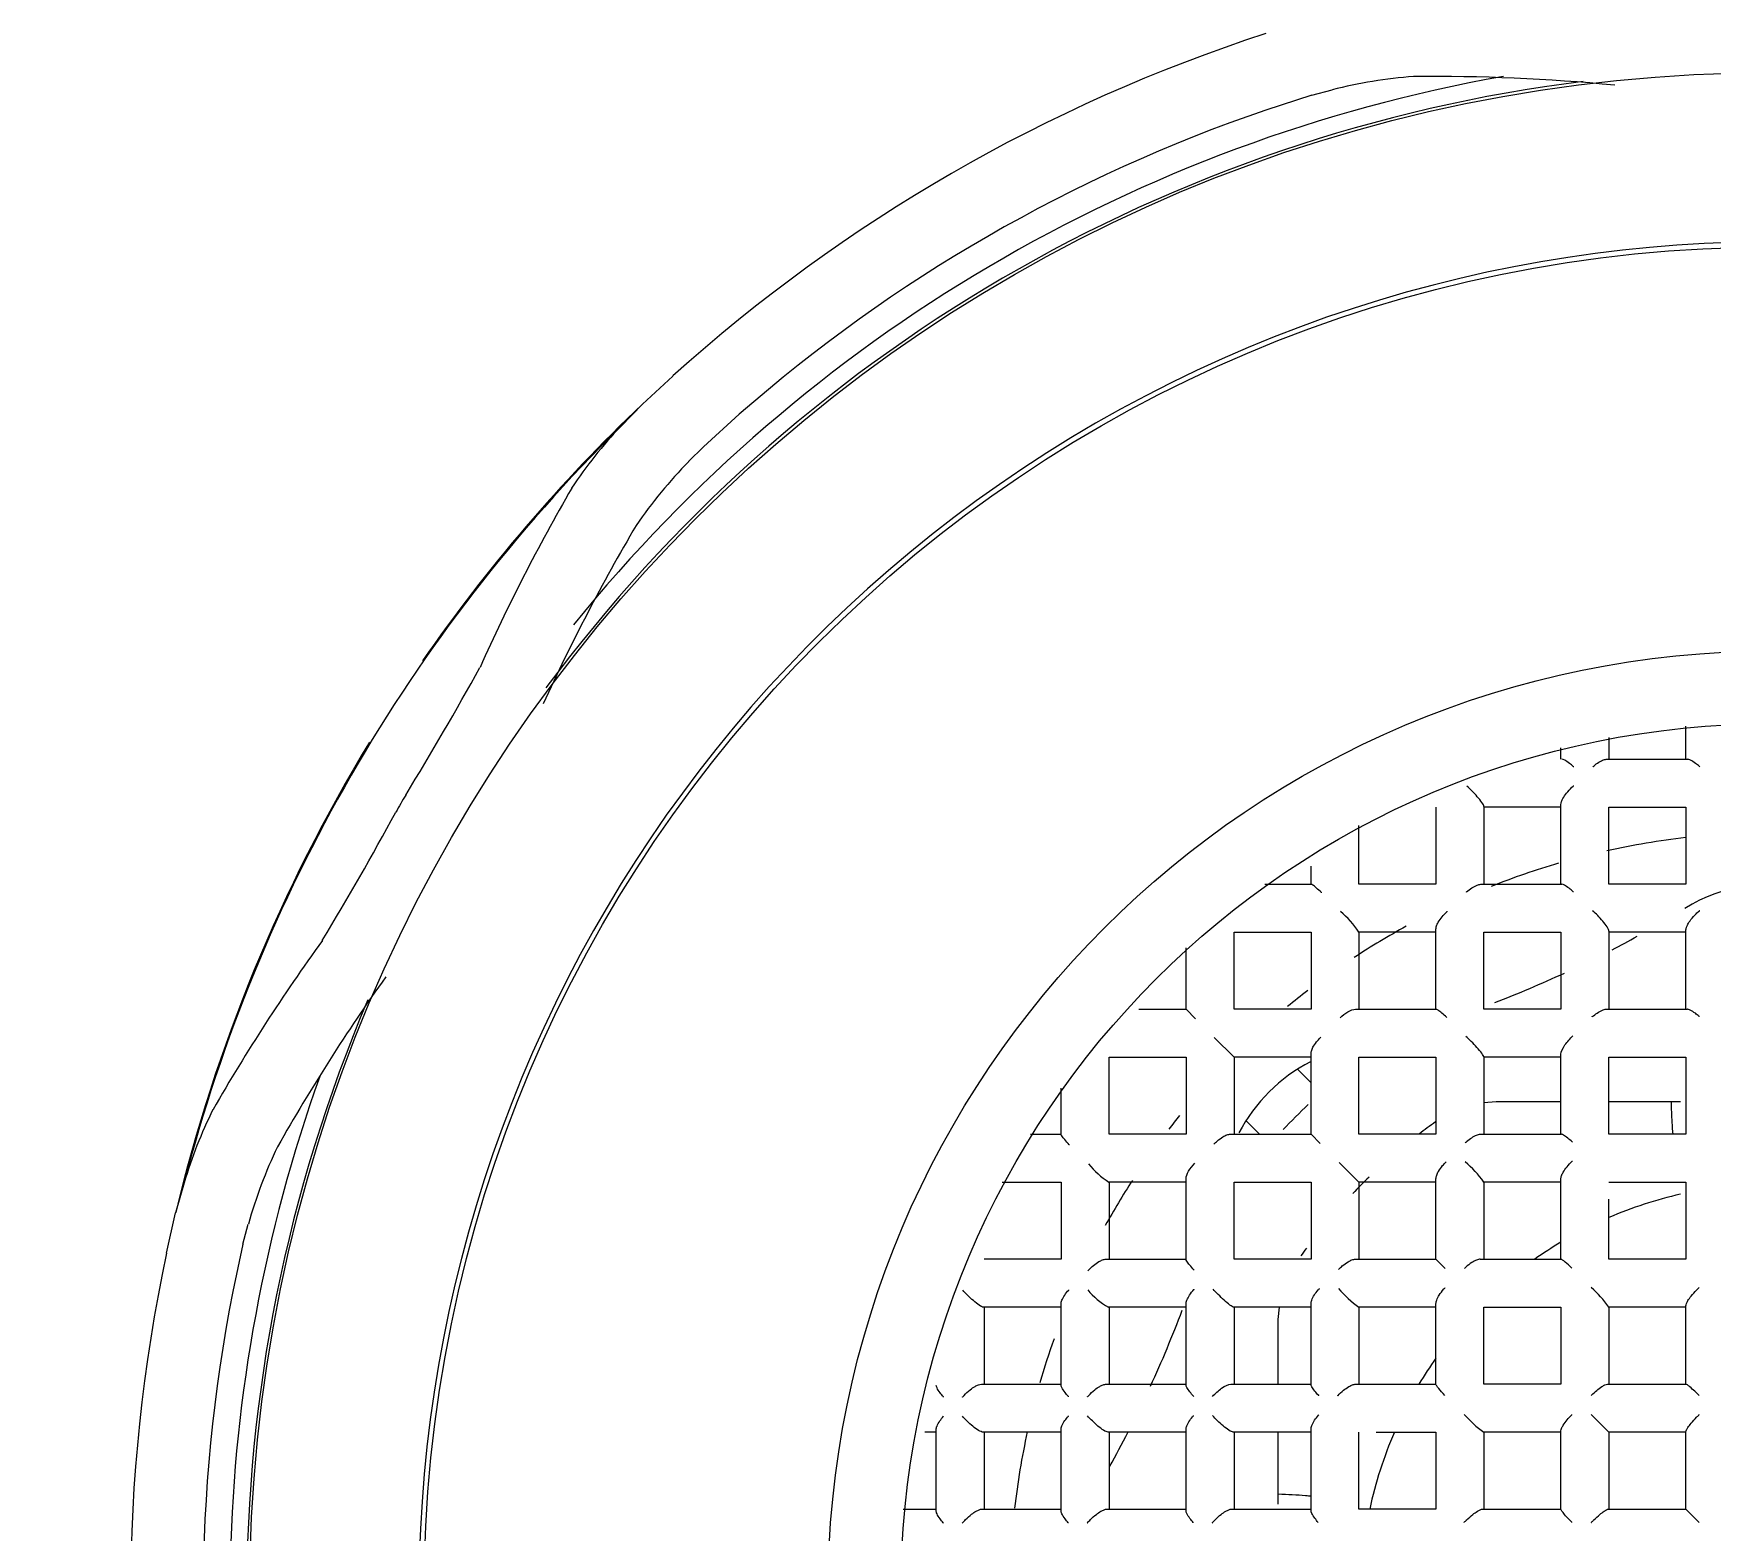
# Model space of a CAD drawing. Header units: millimetres. Extents: x -60 to 7633, y -2614 to 2146.
# Drawn here: x 3542.8 to 3554.36, y -2346.03 to -2335.72 of the extents above; entities that cross this region are included whole.
import ezdxf

# ---------------------------------------------------------------- set-up
doc = ezdxf.new("R2010")
doc.units = ezdxf.units.MM
doc.layers.get('0').update_dxf_attribs({"color": 250})

msp = doc.modelspace()

# ---------------------------------------------------------------- linework, layer by layer
at = {"linetype": 'Continuous'}
for p, q in [((3551.602, -2336.141), (3551.286, -2336.243)), ((3551.602, -2336.141), (3551.741, -2336.104)), ((3546.994, -2338.267), (3547.204, -2338.073)), ((3546.994, -2338.267), (3546.845, -2338.42)), ((3547.661, -2338.336), (3547.414, -2338.559)), ((3547.312, -2338.66), (3547.414, -2338.559)), ((3554.176, -2340.71), (3554.176, -2340.483)), ((3553.316, -2340.71), (3553.316, -2340.632)), ((3553.646, -2340.561), (3553.646, -2340.71)), ((3553.628, -2340.71), (3554.187, -2340.71)), ((3552.456, -2341.04), (3552.456, -2341.57)), ((3552.786, -2341.036), (3552.786, -2341.57)), ((3553.316, -2341.04), (3552.786, -2341.04)), ((3553.316, -2341.57), (3553.316, -2341.021)), ((3553.646, -2341.04), (3554.176, -2341.04)), ((3553.646, -2341.57), (3553.646, -2341.04)), ((3554.176, -2341.04), (3554.176, -2341.57)), ((3551.926, -2341.57), (3551.926, -2341.165)), ((3551.596, -2341.57), (3551.596, -2341.445)), ((3551.279, -2341.57), (3551.597, -2341.57)), ((3552.456, -2341.57), (3551.926, -2341.57)), ((3552.764, -2341.57), (3553.322, -2341.57)), ((3554.176, -2341.57), (3553.646, -2341.57)), ((3551.066, -2341.9), (3551.596, -2341.9)), ((3551.066, -2342.43), (3551.066, -2341.9)), ((3551.596, -2341.9), (3551.596, -2342.43)), ((3551.926, -2341.899), (3551.926, -2342.43)), ((3552.456, -2341.9), (3551.926, -2341.9)), ((3552.456, -2342.43), (3552.456, -2341.878)), ((3552.786, -2341.9), (3553.316, -2341.9)), ((3552.786, -2342.43), (3552.786, -2341.9)), ((3553.316, -2341.9), (3553.316, -2342.43)), ((3553.646, -2341.893), (3553.646, -2342.43)), ((3554.176, -2341.9), (3553.646, -2341.9)), ((3554.176, -2342.43), (3554.176, -2341.884)), ((3550.736, -2342.43), (3550.736, -2342.008)), ((3550.411, -2342.43), (3550.736, -2342.43)), ((3550.8, -2342.495), (3550.736, -2342.43)), ((3551.596, -2342.43), (3551.066, -2342.43)), ((3551.901, -2342.43), (3552.458, -2342.43)), ((3553.316, -2342.43), (3552.786, -2342.43)), ((3553.626, -2342.43), (3554.186, -2342.43)), ((3551.066, -2342.76), (3550.93, -2342.625)), ((3551.596, -2343.29), (3551.596, -2342.736)), ((3553.316, -2343.29), (3553.316, -2342.739)), ((3550.206, -2342.76), (3550.736, -2342.76)), ((3550.206, -2343.29), (3550.206, -2342.76)), ((3550.736, -2342.76), (3550.736, -2343.29)), ((3551.066, -2342.76), (3551.066, -2343.29)), ((3551.596, -2342.76), (3551.066, -2342.76)), ((3551.502, -2342.843), (3551.596, -2342.937)), ((3551.926, -2342.76), (3552.456, -2342.76)), ((3551.926, -2343.29), (3551.926, -2342.76)), ((3552.456, -2342.76), (3552.456, -2343.29)), ((3552.786, -2342.758), (3552.786, -2343.29)), ((3553.316, -2342.76), (3552.786, -2342.76)), ((3553.646, -2342.76), (3554.176, -2342.76)), ((3553.646, -2343.29), (3553.646, -2342.76)), ((3554.176, -2342.76), (3554.176, -2343.29)), ((3549.876, -2343.292), (3549.876, -2342.973)), ((3552.786, -2343.072), (3552.871, -2343.065)), ((3552.871, -2343.065), (3553.316, -2343.065)), ((3553.646, -2343.065), (3554.074, -2343.065)), ((3554.074, -2343.065), (3554.138, -2343.065)), ((3551.242, -2343.29), (3551.149, -2343.197)), ((3549.665, -2343.29), (3549.876, -2343.29)), ((3550.736, -2343.29), (3550.206, -2343.29)), ((3551.041, -2343.29), (3551.596, -2343.29)), ((3551.66, -2343.355), (3551.596, -2343.29)), ((3552.456, -2343.29), (3551.926, -2343.29)), ((3552.762, -2343.29), (3553.319, -2343.29)), ((3554.176, -2343.29), (3553.646, -2343.29)), ((3551.926, -2343.62), (3551.79, -2343.485)), ((3543.84, -2343.624), (3543.782, -2343.83)), ((3549.471, -2343.62), (3549.876, -2343.62)), ((3549.876, -2343.62), (3549.876, -2344.15)), ((3550.736, -2343.62), (3550.204, -2343.62)), ((3550.206, -2343.62), (3550.206, -2344.15)), ((3550.736, -2344.152), (3550.736, -2343.596)), ((3551.066, -2343.62), (3551.596, -2343.62)), ((3551.066, -2344.15), (3551.066, -2343.62)), ((3551.596, -2343.62), (3551.596, -2344.15)), ((3551.926, -2343.62), (3551.926, -2344.15)), ((3552.456, -2343.62), (3551.926, -2343.62)), ((3552.456, -2344.15), (3552.456, -2343.596)), ((3552.786, -2343.62), (3552.786, -2344.15)), ((3553.316, -2343.62), (3552.786, -2343.62)), ((3553.316, -2343.901), (3553.316, -2343.598)), ((3553.646, -2343.62), (3553.991, -2343.62)), ((3553.991, -2343.62), (3554.176, -2343.62)), ((3554.176, -2343.62), (3554.176, -2344.15)), ((3553.646, -2344.15), (3553.646, -2343.738)), ((3543.719, -2344.109), (3543.782, -2343.83)), ((3544.245, -2344.047), (3544.282, -2343.909)), ((3553.316, -2344.15), (3553.316, -2343.901)), ((3544.245, -2344.047), (3544.176, -2344.372)), ((3549.876, -2344.15), (3549.346, -2344.15)), ((3550.183, -2344.15), (3550.736, -2344.15)), ((3551.596, -2344.15), (3551.066, -2344.15)), ((3551.901, -2344.15), (3552.456, -2344.15)), ((3552.52, -2344.215), (3552.456, -2344.15)), ((3552.761, -2344.15), (3552.899, -2344.15)), ((3552.899, -2344.15), (3553.317, -2344.15)), ((3554.176, -2344.15), (3553.646, -2344.15)), ((3549.876, -2344.48), (3549.341, -2344.48)), ((3549.346, -2344.48), (3549.346, -2345.01)), ((3549.876, -2345.017), (3549.876, -2344.459)), ((3550.736, -2344.48), (3550.202, -2344.48)), ((3550.206, -2344.48), (3550.206, -2345.01)), ((3550.736, -2345.016), (3550.736, -2344.457)), ((3551.596, -2344.48), (3551.063, -2344.48)), ((3551.066, -2344.48), (3551.066, -2345.01)), ((3551.371, -2344.565), (3551.378, -2344.48)), ((3551.596, -2345.014), (3551.596, -2344.456)), ((3552.456, -2344.48), (3551.925, -2344.48)), ((3551.926, -2344.48), (3551.926, -2345.01)), ((3552.456, -2344.594), (3552.456, -2344.455)), ((3552.786, -2345.01), (3552.786, -2344.48)), ((3552.786, -2344.48), (3553.316, -2344.48)), ((3553.316, -2344.48), (3553.316, -2345.01)), ((3553.646, -2344.479), (3553.646, -2345.01)), ((3554.176, -2344.48), (3553.646, -2344.48)), ((3554.176, -2345.01), (3554.176, -2344.47)), ((3551.371, -2345.01), (3551.371, -2344.565)), ((3552.456, -2345.012), (3552.456, -2344.594)), ((3549.327, -2345.01), (3549.876, -2345.01)), ((3550.186, -2345.01), (3550.736, -2345.01)), ((3551.045, -2345.01), (3551.596, -2345.01)), ((3551.903, -2345.01), (3552.207, -2345.01)), ((3552.207, -2345.01), (3552.456, -2345.01)), ((3553.316, -2345.01), (3552.786, -2345.01)), ((3553.636, -2345.01), (3554.177, -2345.01)), ((3553.646, -2345.34), (3553.525, -2345.219)), ((3549.016, -2345.34), (3548.937, -2345.34)), ((3549.016, -2345.881), (3549.016, -2345.322)), ((3549.876, -2345.34), (3549.338, -2345.34)), ((3549.346, -2345.34), (3549.346, -2345.87)), ((3549.876, -2345.881), (3549.876, -2345.321)), ((3550.736, -2345.34), (3550.199, -2345.34)), ((3550.206, -2345.34), (3550.206, -2345.87)), ((3550.736, -2345.88), (3550.736, -2345.32)), ((3551.596, -2345.34), (3551.06, -2345.34)), ((3551.066, -2345.34), (3551.066, -2345.87)), ((3551.371, -2345.768), (3551.371, -2345.34)), ((3551.596, -2345.88), (3551.596, -2345.319)), ((3551.926, -2345.685), (3551.926, -2345.34)), ((3552.044, -2345.34), (3552.456, -2345.34)), ((3552.456, -2345.34), (3552.456, -2345.87)), ((3553.316, -2345.34), (3552.785, -2345.34)), ((3552.786, -2345.34), (3552.786, -2345.87)), ((3553.316, -2345.872), (3553.316, -2345.331)), ((3553.646, -2345.34), (3553.646, -2345.87)), ((3554.176, -2345.34), (3553.646, -2345.34)), ((3554.176, -2345.87), (3554.176, -2345.336)), ((3551.926, -2345.87), (3551.926, -2345.685)), ((3548.789, -2345.87), (3549.016, -2345.87)), ((3549.33, -2345.87), (3549.876, -2345.87)), ((3550.19, -2345.87), (3550.736, -2345.87)), ((3551.049, -2345.87), (3551.596, -2345.87)), ((3551.371, -2345.836), (3551.371, -2345.768)), ((3552.456, -2345.87), (3551.926, -2345.87)), ((3552.776, -2345.87), (3553.316, -2345.87)), ((3553.641, -2345.87), (3554.176, -2345.87)), ((3554.267, -2345.962), (3554.176, -2345.87))]:
    msp.add_line(p, q, dxfattribs=at)
for radius in [32.5, 32, 10.48, 9.28, 6.5, 6]:
    msp.add_circle((3554.771, -2346.465), radius, dxfattribs=at)
for centre, radius, start, end in [((3554.771, -2346.465), 11.3, 107.9632, 132.0368), ((3554.771, -2346.465), 10.5, 97.118, 143.4972), ((3554.771, -2346.465), 10.616, 100.0432, 141.0099), ((3552.548, -2339.256), 3.254, 94.3269, 104.3587), ((3552.422, -2349.261), 13.25, 84.5243, 90.5184), ((3554.771, -2346.465), 10.8, 108.8254, 131.1746), ((3554.771, -2346.465), 9.315, 255, 195), ((3554.771, -2346.465), 11.3, 133.4863, 145.2969), ((3554.771, -2346.466), 11.294, 134.5713, 165.4287), ((3549.121, -2340.578), 3.137, 136.5172, 146.4277), ((3549.641, -2340.937), 3.256, 135.6446, 145.6699), ((3558.002, -2345.502), 13.283, 149.9193, 155.9006), ((3558.366, -2345.829), 13.25, 149.4816, 155.4757), ((3526.346, -2329.31), 22.302, 328.5195, 331.1307), ((3554.771, -2346.465), 11.3, 148.6906, 166.5137), ((3555.117, -2346.665), 11.3, 149.6542, 150.3458), ((3526.468, -2330.866), 21.418, 328.8155, 331.5343), ((3554.771, -2346.465), 5.25, 96.5077, 102.5232), ((3554.771, -2346.465), 5.25, 106.2706, 111.6262), ((3554.771, -2342.715), 1.15, 75.7141, 121.6275), ((3551.358, -2342.282), 0.685, 34.0218, 49.9157), ((3554.771, -2346.465), 5.25, 118.6823, 123.2343), ((3550.027, -2335.013), 7.897, 297.453, 298.8796), ((3555.552, -2349.745), 13.283, 144.0994, 150.0807), ((3556.018, -2349.897), 13.25, 144.5243, 150.5184), ((3550.027, -2335.013), 7.897, 291.027, 294.8137), ((3554.771, -2346.465), 10.5, 157.0185, 203.2614), ((3554.771, -2346.465), 5.25, 127.5257, 129.4591), ((3552.119, -2343.814), 1.15, 117.2599, 152.4009), ((3554.771, -2346.465), 10.616, 160.337, 196.8593), ((3554.771, -2346.465), 4.65, 133.3853, 136.3942), ((3546.85, -2344.517), 3.139, 153.5756, 163.4795), ((3554.771, -2346.465), 5.25, 141.0078, 142.305), ((3554.771, -2346.465), 4, 125.4091, 127.4394), ((3547.416, -2344.786), 3.254, 154.3269, 164.3587), ((3550.588, -2343.053), 0.685, 220.0843, 235.9782), ((3552.094, -2344.127), 0.858, 36.2751, 49.0088), ((3554.771, -2346.465), 5.25, 147.0284, 150.9747), ((3554.771, -2346.465), 4, 133.9416, 136.2197), ((3554.771, -2346.465), 2.834, 102.884, 113.3876), ((3554.771, -2346.465), 11.3, 167.9632, 192.0368), ((3554.771, -2346.465), 4, 143.2874, 144.2468), ((3554.771, -2346.465), 2.834, 120.8897, 125.2311), ((3550.449, -2344.045), 0.501, 218.9866, 240.4073), ((3552.433, -2343.789), 0.858, 220.9912, 233.7249), ((3553.006, -2344.933), 0.784, 35.3183, 48.5832), ((3554.771, -2346.465), 10.8, 168.8254, 191.1746), ((3543.318, -2341.721), 7.897, 335.2731, 339.3875), ((3554.771, -2346.465), 5.25, 160.336, 163.8065), ((3554.771, -2346.465), 2.834, 144.7689, 149.1103), ((3553.238, -2344.7), 0.784, 221.4168, 234.6817), ((3554.771, -2346.465), 5.25, 167.5955, 173.4274), ((3543.318, -2341.721), 7.897, 330.7875, 332.7113), ((3554.771, -2346.465), 2.834, 156.6124, 167.8811)]:
    msp.add_arc(centre, radius, start, end, dxfattribs=at)
for points, knots in [([(3553.404, -2340.762), (3553.404, -2340.761), (3553.403, -2340.761), (3553.403, -2340.761), (3553.393, -2340.752), (3553.384, -2340.745), (3553.375, -2340.738), (3553.363, -2340.729), (3553.351, -2340.721), (3553.342, -2340.716), (3553.334, -2340.713), (3553.328, -2340.71), (3553.323, -2340.71)], [0, 0, 0, 0, 0.014174, 0.014174, 0.014174, 0.311497, 0.311497, 0.311497, 0.705829, 0.705829, 0.705829, 1, 1, 1, 1]), ([(3553.535, -2340.762), (3553.536, -2340.761), (3553.536, -2340.761), (3553.537, -2340.76), (3553.547, -2340.752), (3553.557, -2340.744), (3553.567, -2340.737), (3553.579, -2340.728), (3553.592, -2340.721), (3553.603, -2340.716), (3553.612, -2340.713), (3553.621, -2340.71), (3553.628, -2340.71)], [0, 0, 0, 0, 0.014957, 0.014957, 0.014957, 0.321667, 0.321667, 0.321667, 0.701612, 0.701612, 0.701612, 1, 1, 1, 1]), ([(3554.271, -2340.761), (3554.271, -2340.76), (3554.27, -2340.76), (3554.27, -2340.759), (3554.261, -2340.752), (3554.252, -2340.744), (3554.243, -2340.738), (3554.23, -2340.729), (3554.218, -2340.721), (3554.208, -2340.716), (3554.2, -2340.713), (3554.192, -2340.71), (3554.187, -2340.71)], [0, 0, 0, 0, 0.014572, 0.014572, 0.014572, 0.299332, 0.299332, 0.299332, 0.697774, 0.697774, 0.697774, 1, 1, 1, 1]), ([(3552.786, -2341.036), (3552.786, -2341.03), (3552.781, -2341.019), (3552.764, -2340.995), (3552.752, -2340.981), (3552.717, -2340.94), (3552.692, -2340.915), (3552.668, -2340.894)], [0, 0, 0, 0, 0.25, 0.25, 0.5, 0.5, 1, 1, 1, 1]), ([(3553.316, -2341.021), (3553.316, -2341.016), (3553.317, -2341.009), (3553.32, -2341.001), (3553.322, -2340.994), (3553.326, -2340.986), (3553.33, -2340.979), (3553.337, -2340.967), (3553.345, -2340.956), (3553.354, -2340.944), (3553.365, -2340.93), (3553.378, -2340.916), (3553.392, -2340.903), (3553.395, -2340.9), (3553.399, -2340.896), (3553.402, -2340.893), (3553.403, -2340.893), (3553.403, -2340.892), (3553.404, -2340.892)], [0, 0, 0, 0, 0.167859, 0.167859, 0.167859, 0.333965, 0.333965, 0.333965, 0.580528, 0.580528, 0.580528, 0.905029, 0.905029, 0.905029, 0.988468, 0.988468, 0.988468, 1, 1, 1, 1]), ([(3551.669, -2341.628), (3551.668, -2341.628), (3551.668, -2341.628), (3551.668, -2341.627), (3551.655, -2341.615), (3551.643, -2341.605), (3551.633, -2341.596), (3551.623, -2341.587), (3551.614, -2341.58), (3551.608, -2341.576), (3551.603, -2341.573), (3551.599, -2341.57), (3551.597, -2341.57)], [0, 0, 0, 0, 0.013053, 0.013053, 0.013053, 0.395638, 0.395638, 0.395638, 0.744467, 0.744467, 0.744467, 1, 1, 1, 1]), ([(3552.666, -2341.625), (3552.666, -2341.624), (3552.667, -2341.624), (3552.667, -2341.623), (3552.679, -2341.613), (3552.691, -2341.603), (3552.703, -2341.595), (3552.715, -2341.587), (3552.727, -2341.581), (3552.739, -2341.576), (3552.748, -2341.573), (3552.756, -2341.57), (3552.764, -2341.57)], [0, 0, 0, 0, 0.014821, 0.014821, 0.014821, 0.362968, 0.362968, 0.362968, 0.716723, 0.716723, 0.716723, 1, 1, 1, 1]), ([(3553.402, -2341.622), (3553.402, -2341.622), (3553.401, -2341.622), (3553.401, -2341.621), (3553.391, -2341.613), (3553.381, -2341.605), (3553.372, -2341.598), (3553.36, -2341.589), (3553.349, -2341.581), (3553.34, -2341.576), (3553.333, -2341.573), (3553.327, -2341.57), (3553.322, -2341.57)], [0, 0, 0, 0, 0.014053, 0.014053, 0.014053, 0.317836, 0.317836, 0.317836, 0.709169, 0.709169, 0.709169, 1, 1, 1, 1]), ([(3552.456, -2341.878), (3552.456, -2341.871), (3552.457, -2341.864), (3552.46, -2341.856), (3552.463, -2341.848), (3552.467, -2341.839), (3552.472, -2341.831), (3552.479, -2341.818), (3552.488, -2341.806), (3552.498, -2341.794), (3552.509, -2341.781), (3552.521, -2341.768), (3552.533, -2341.757), (3552.533, -2341.756), (3552.534, -2341.756), (3552.534, -2341.755)], [0, 0, 0, 0, 0.193751, 0.193751, 0.193751, 0.38533, 0.38533, 0.38533, 0.67396, 0.67396, 0.67396, 0.987591, 0.987591, 0.987591, 1, 1, 1, 1]), ([(3553.646, -2341.893), (3553.646, -2341.88), (3553.626, -2341.85), (3553.581, -2341.797), (3553.557, -2341.773), (3553.533, -2341.752)], [0, 0, 0, 0, 0.5, 0.5, 1, 1, 1, 1]), ([(3554.176, -2341.884), (3554.176, -2341.879), (3554.177, -2341.873), (3554.18, -2341.866), (3554.182, -2341.86), (3554.185, -2341.852), (3554.19, -2341.845), (3554.195, -2341.835), (3554.203, -2341.824), (3554.211, -2341.813), (3554.222, -2341.799), (3554.234, -2341.785), (3554.247, -2341.773), (3554.254, -2341.765), (3554.262, -2341.758), (3554.269, -2341.752), (3554.27, -2341.752), (3554.27, -2341.751), (3554.271, -2341.751)], [0, 0, 0, 0, 0.152315, 0.152315, 0.152315, 0.303185, 0.303185, 0.303185, 0.522369, 0.522369, 0.522369, 0.820113, 0.820113, 0.820113, 0.989005, 0.989005, 0.989005, 1, 1, 1, 1]), ([(3552.531, -2342.487), (3552.531, -2342.486), (3552.53, -2342.486), (3552.53, -2342.486), (3552.518, -2342.475), (3552.507, -2342.465), (3552.497, -2342.456), (3552.486, -2342.448), (3552.477, -2342.441), (3552.47, -2342.436), (3552.464, -2342.433), (3552.46, -2342.43), (3552.458, -2342.43)], [0, 0, 0, 0, 0.013256, 0.013256, 0.013256, 0.376555, 0.376555, 0.376555, 0.73636, 0.73636, 0.73636, 1, 1, 1, 1]), ([(3553.531, -2342.483), (3553.531, -2342.482), (3553.532, -2342.482), (3553.532, -2342.481), (3553.543, -2342.472), (3553.554, -2342.464), (3553.565, -2342.456), (3553.577, -2342.448), (3553.59, -2342.441), (3553.601, -2342.436), (3553.61, -2342.433), (3553.619, -2342.43), (3553.626, -2342.43)], [0, 0, 0, 0, 0.014945, 0.014945, 0.014945, 0.338428, 0.338428, 0.338428, 0.70743, 0.70743, 0.70743, 1, 1, 1, 1]), ([(3554.27, -2342.481), (3554.269, -2342.48), (3554.269, -2342.48), (3554.268, -2342.48), (3554.259, -2342.472), (3554.25, -2342.464), (3554.241, -2342.458), (3554.228, -2342.449), (3554.217, -2342.441), (3554.206, -2342.436), (3554.198, -2342.433), (3554.191, -2342.43), (3554.186, -2342.43)], [0, 0, 0, 0, 0.014488, 0.014488, 0.014488, 0.301476, 0.301476, 0.301476, 0.699355, 0.699355, 0.699355, 1, 1, 1, 1]), ([(3551.596, -2342.736), (3551.596, -2342.728), (3551.598, -2342.72), (3551.601, -2342.711), (3551.604, -2342.703), (3551.608, -2342.694), (3551.613, -2342.685), (3551.621, -2342.672), (3551.631, -2342.658), (3551.642, -2342.645), (3551.649, -2342.638), (3551.656, -2342.63), (3551.663, -2342.623), (3551.663, -2342.622), (3551.664, -2342.622), (3551.664, -2342.622)], [0, 0, 0, 0, 0.225543, 0.225543, 0.225543, 0.448481, 0.448481, 0.448481, 0.785017, 0.785017, 0.785017, 0.986587, 0.986587, 0.986587, 1, 1, 1, 1]), ([(3552.786, -2342.758), (3552.786, -2342.754), (3552.78, -2342.745), (3552.762, -2342.72), (3552.75, -2342.706), (3552.712, -2342.665), (3552.686, -2342.639), (3552.662, -2342.617)], [0, 0, 0, 0, 0.25, 0.25, 0.5, 0.5, 1, 1, 1, 1]), ([(3553.316, -2342.739), (3553.316, -2342.722), (3553.328, -2342.698), (3553.359, -2342.653), (3553.379, -2342.632), (3553.399, -2342.613)], [0, 0, 0, 0, 0.5, 0.5, 1, 1, 1, 1]), ([(3554.074, -2343.065), (3554.075, -2343.114), (3554.077, -2343.162), (3554.079, -2343.207), (3554.081, -2343.237), (3554.084, -2343.265), (3554.087, -2343.293)], [0, 0, 0, 0, 0.0528072, 0.0528072, 0.0528072, 0.08721395, 0.08721395, 0.08721395, 0.08721395]), ([(3549.934, -2343.363), (3549.933, -2343.363), (3549.933, -2343.363), (3549.932, -2343.362), (3549.921, -2343.35), (3549.91, -2343.338), (3549.901, -2343.327), (3549.893, -2343.318), (3549.886, -2343.309), (3549.881, -2343.302), (3549.878, -2343.297), (3549.876, -2343.294), (3549.876, -2343.292)], [0, 0, 0, 0, 0.013053, 0.013053, 0.013053, 0.395638, 0.395638, 0.395638, 0.744467, 0.744467, 0.744467, 1, 1, 1, 1]), ([(3550.927, -2343.359), (3550.927, -2343.359), (3550.928, -2343.358), (3550.928, -2343.358), (3550.935, -2343.35), (3550.943, -2343.343), (3550.951, -2343.337), (3550.963, -2343.326), (3550.977, -2343.316), (3550.99, -2343.308), (3550.999, -2343.303), (3551.008, -2343.298), (3551.017, -2343.295), (3551.025, -2343.292), (3551.034, -2343.29), (3551.041, -2343.29)], [0, 0, 0, 0, 0.013413, 0.013413, 0.013413, 0.214983, 0.214983, 0.214983, 0.551519, 0.551519, 0.551519, 0.774457, 0.774457, 0.774457, 1, 1, 1, 1]), ([(3552.658, -2343.349), (3552.658, -2343.349), (3552.659, -2343.348), (3552.659, -2343.348), (3552.662, -2343.345), (3552.664, -2343.343), (3552.666, -2343.341), (3552.678, -2343.331), (3552.69, -2343.322), (3552.702, -2343.314), (3552.713, -2343.306), (3552.725, -2343.3), (3552.736, -2343.296), (3552.745, -2343.292), (3552.754, -2343.29), (3552.762, -2343.29)], [0, 0, 0, 0, 0.014439, 0.014439, 0.014439, 0.084142, 0.084142, 0.084142, 0.412864, 0.412864, 0.412864, 0.736618, 0.736618, 0.736618, 1, 1, 1, 1]), ([(3553.396, -2343.345), (3553.395, -2343.344), (3553.395, -2343.344), (3553.394, -2343.343), (3553.383, -2343.334), (3553.373, -2343.325), (3553.363, -2343.317), (3553.352, -2343.308), (3553.342, -2343.301), (3553.334, -2343.296), (3553.328, -2343.293), (3553.323, -2343.29), (3553.319, -2343.29)], [0, 0, 0, 0, 0.013599, 0.013599, 0.013599, 0.348461, 0.348461, 0.348461, 0.723844, 0.723844, 0.723844, 1, 1, 1, 1]), ([(3552.456, -2343.596), (3552.456, -2343.589), (3552.458, -2343.58), (3552.461, -2343.572), (3552.464, -2343.563), (3552.468, -2343.554), (3552.473, -2343.546), (3552.481, -2343.532), (3552.491, -2343.519), (3552.502, -2343.506), (3552.509, -2343.498), (3552.516, -2343.49), (3552.524, -2343.482), (3552.525, -2343.481), (3552.525, -2343.481), (3552.526, -2343.48)], [0, 0, 0, 0, 0.221038, 0.221038, 0.221038, 0.439534, 0.439534, 0.439534, 0.769112, 0.769112, 0.769112, 0.986715, 0.986715, 0.986715, 1, 1, 1, 1]), ([(3553.316, -2343.598), (3553.316, -2343.591), (3553.317, -2343.584), (3553.32, -2343.576), (3553.323, -2343.568), (3553.327, -2343.559), (3553.332, -2343.551), (3553.339, -2343.539), (3553.348, -2343.526), (3553.358, -2343.514), (3553.369, -2343.501), (3553.381, -2343.488), (3553.393, -2343.476), (3553.394, -2343.476), (3553.394, -2343.475), (3553.395, -2343.475)], [0, 0, 0, 0, 0.192575, 0.192575, 0.192575, 0.383001, 0.383001, 0.383001, 0.669334, 0.669334, 0.669334, 0.987613, 0.987613, 0.987613, 1, 1, 1, 1]), ([(3550.061, -2344.229), (3550.061, -2344.228), (3550.062, -2344.228), (3550.062, -2344.228), (3550.073, -2344.215), (3550.086, -2344.203), (3550.099, -2344.193), (3550.111, -2344.183), (3550.124, -2344.174), (3550.136, -2344.167), (3550.145, -2344.162), (3550.153, -2344.158), (3550.161, -2344.155), (3550.169, -2344.152), (3550.177, -2344.15), (3550.183, -2344.15)], [0, 0, 0, 0, 0.012409, 0.012409, 0.012409, 0.32604, 0.32604, 0.32604, 0.61467, 0.61467, 0.61467, 0.806249, 0.806249, 0.806249, 1, 1, 1, 1]), ([(3550.792, -2344.226), (3550.792, -2344.225), (3550.791, -2344.225), (3550.791, -2344.225), (3550.78, -2344.213), (3550.77, -2344.201), (3550.762, -2344.191), (3550.753, -2344.181), (3550.746, -2344.172), (3550.741, -2344.164), (3550.738, -2344.159), (3550.736, -2344.155), (3550.736, -2344.152)], [0, 0, 0, 0, 0.013256, 0.013256, 0.013256, 0.376555, 0.376555, 0.376555, 0.73636, 0.73636, 0.73636, 1, 1, 1, 1]), ([(3551.786, -2344.22), (3551.786, -2344.22), (3551.787, -2344.219), (3551.787, -2344.219), (3551.795, -2344.211), (3551.803, -2344.203), (3551.811, -2344.196), (3551.824, -2344.185), (3551.838, -2344.176), (3551.851, -2344.168), (3551.86, -2344.163), (3551.869, -2344.158), (3551.877, -2344.155), (3551.886, -2344.152), (3551.894, -2344.15), (3551.901, -2344.15)], [0, 0, 0, 0, 0.013285, 0.013285, 0.013285, 0.230888, 0.230888, 0.230888, 0.560466, 0.560466, 0.560466, 0.778962, 0.778962, 0.778962, 1, 1, 1, 1]), ([(3552.761, -2344.15), (3552.753, -2344.15), (3552.745, -2344.152), (3552.736, -2344.156), (3552.725, -2344.16), (3552.714, -2344.166), (3552.702, -2344.173), (3552.688, -2344.182), (3552.674, -2344.193), (3552.661, -2344.205), (3552.658, -2344.208), (3552.656, -2344.21), (3552.653, -2344.213), (3552.652, -2344.213), (3552.652, -2344.214), (3552.652, -2344.214)], [0, 0, 0, 0, 0.243331, 0.243331, 0.243331, 0.538773, 0.538773, 0.538773, 0.911896, 0.911896, 0.911896, 0.986084, 0.986084, 0.986084, 1, 1, 1, 1]), ([(3553.392, -2344.212), (3553.375, -2344.196), (3553.359, -2344.181), (3553.332, -2344.159), (3553.321, -2344.15), (3553.317, -2344.15)], [0, 0, 0, 0, 0.5, 0.5, 1, 1, 1, 1]), ([(3549.341, -2344.48), (3549.335, -2344.48), (3549.325, -2344.475), (3549.3, -2344.458), (3549.286, -2344.447), (3549.246, -2344.412), (3549.22, -2344.386), (3549.199, -2344.363)], [0, 0, 0, 0, 0.25, 0.25, 0.5, 0.5, 1, 1, 1, 1]), ([(3549.876, -2344.459), (3549.876, -2344.451), (3549.878, -2344.442), (3549.881, -2344.433), (3549.886, -2344.422), (3549.893, -2344.41), (3549.901, -2344.398), (3549.909, -2344.386), (3549.918, -2344.374), (3549.929, -2344.362), (3549.929, -2344.361), (3549.929, -2344.361), (3549.93, -2344.36)], [0, 0, 0, 0, 0.283277, 0.283277, 0.283277, 0.637032, 0.637032, 0.637032, 0.985179, 0.985179, 0.985179, 1, 1, 1, 1]), ([(3550.736, -2344.457), (3550.736, -2344.45), (3550.738, -2344.441), (3550.741, -2344.432), (3550.746, -2344.421), (3550.752, -2344.409), (3550.76, -2344.397), (3550.769, -2344.384), (3550.779, -2344.371), (3550.79, -2344.358), (3550.791, -2344.358), (3550.791, -2344.358), (3550.792, -2344.357)], [0, 0, 0, 0, 0.275395, 0.275395, 0.275395, 0.616959, 0.616959, 0.616959, 0.985316, 0.985316, 0.985316, 1, 1, 1, 1]), ([(3551.063, -2344.48), (3551.06, -2344.48), (3551.05, -2344.475), (3551.026, -2344.456), (3551.011, -2344.444), (3550.97, -2344.407), (3550.944, -2344.38), (3550.922, -2344.356)], [0, 0, 0, 0, 0.25, 0.25, 0.5, 0.5, 1, 1, 1, 1]), ([(3551.596, -2344.456), (3551.596, -2344.449), (3551.598, -2344.44), (3551.601, -2344.431), (3551.605, -2344.42), (3551.612, -2344.408), (3551.619, -2344.396), (3551.627, -2344.384), (3551.636, -2344.372), (3551.646, -2344.361), (3551.649, -2344.359), (3551.651, -2344.356), (3551.653, -2344.354), (3551.653, -2344.353), (3551.654, -2344.353), (3551.654, -2344.352)], [0, 0, 0, 0, 0.263382, 0.263382, 0.263382, 0.587136, 0.587136, 0.587136, 0.915858, 0.915858, 0.915858, 0.985561, 0.985561, 0.985561, 1, 1, 1, 1]), ([(3552.456, -2344.455), (3552.456, -2344.448), (3552.458, -2344.439), (3552.461, -2344.431), (3552.465, -2344.42), (3552.471, -2344.408), (3552.478, -2344.397), (3552.487, -2344.383), (3552.498, -2344.369), (3552.51, -2344.355), (3552.513, -2344.353), (3552.515, -2344.35), (3552.518, -2344.348), (3552.518, -2344.347), (3552.519, -2344.347), (3552.519, -2344.346)], [0, 0, 0, 0, 0.243331, 0.243331, 0.243331, 0.538773, 0.538773, 0.538773, 0.911896, 0.911896, 0.911896, 0.986084, 0.986084, 0.986084, 1, 1, 1, 1]), ([(3554.176, -2344.47), (3554.176, -2344.466), (3554.177, -2344.461), (3554.18, -2344.455), (3554.182, -2344.449), (3554.186, -2344.442), (3554.19, -2344.435), (3554.196, -2344.425), (3554.204, -2344.414), (3554.212, -2344.404), (3554.224, -2344.39), (3554.236, -2344.375), (3554.249, -2344.362), (3554.255, -2344.357), (3554.26, -2344.351), (3554.266, -2344.346), (3554.266, -2344.345), (3554.267, -2344.345), (3554.267, -2344.344)], [0, 0, 0, 0, 0.158921, 0.158921, 0.158921, 0.316195, 0.316195, 0.316195, 0.548886, 0.548886, 0.548886, 0.859616, 0.859616, 0.859616, 0.988794, 0.988794, 0.988794, 1, 1, 1, 1]), ([(3549.067, -2345.099), (3549.067, -2345.098), (3549.066, -2345.098), (3549.066, -2345.097), (3549.058, -2345.088), (3549.05, -2345.078), (3549.043, -2345.069), (3549.034, -2345.057), (3549.027, -2345.046), (3549.022, -2345.036), (3549.018, -2345.029), (3549.016, -2345.022), (3549.016, -2345.018)], [0, 0, 0, 0, 0.014174, 0.014174, 0.014174, 0.311497, 0.311497, 0.311497, 0.705829, 0.705829, 0.705829, 1, 1, 1, 1]), ([(3549.197, -2345.099), (3549.198, -2345.098), (3549.198, -2345.098), (3549.199, -2345.097), (3549.202, -2345.094), (3549.205, -2345.09), (3549.208, -2345.087), (3549.221, -2345.073), (3549.235, -2345.06), (3549.25, -2345.048), (3549.261, -2345.04), (3549.273, -2345.032), (3549.284, -2345.025), (3549.292, -2345.021), (3549.3, -2345.017), (3549.307, -2345.014), (3549.314, -2345.012), (3549.321, -2345.01), (3549.327, -2345.01)], [0, 0, 0, 0, 0.011532, 0.011532, 0.011532, 0.094971, 0.094971, 0.094971, 0.419472, 0.419472, 0.419472, 0.666035, 0.666035, 0.666035, 0.832141, 0.832141, 0.832141, 1, 1, 1, 1]), ([(3549.928, -2345.097), (3549.927, -2345.096), (3549.927, -2345.096), (3549.926, -2345.095), (3549.918, -2345.086), (3549.91, -2345.076), (3549.903, -2345.067), (3549.894, -2345.055), (3549.887, -2345.044), (3549.882, -2345.034), (3549.878, -2345.027), (3549.876, -2345.021), (3549.876, -2345.017)], [0, 0, 0, 0, 0.014053, 0.014053, 0.014053, 0.317836, 0.317836, 0.317836, 0.709169, 0.709169, 0.709169, 1, 1, 1, 1]), ([(3550.058, -2345.096), (3550.058, -2345.096), (3550.059, -2345.096), (3550.059, -2345.095), (3550.061, -2345.093), (3550.063, -2345.09), (3550.066, -2345.088), (3550.078, -2345.074), (3550.092, -2345.061), (3550.107, -2345.049), (3550.119, -2345.04), (3550.131, -2345.032), (3550.142, -2345.025), (3550.15, -2345.021), (3550.158, -2345.017), (3550.165, -2345.015), (3550.173, -2345.012), (3550.18, -2345.01), (3550.186, -2345.01)], [0, 0, 0, 0, 0.011718, 0.011718, 0.011718, 0.068124, 0.068124, 0.068124, 0.400143, 0.400143, 0.400143, 0.655537, 0.655537, 0.655537, 0.826845, 0.826845, 0.826845, 1, 1, 1, 1]), ([(3550.789, -2345.094), (3550.788, -2345.094), (3550.788, -2345.093), (3550.787, -2345.093), (3550.778, -2345.083), (3550.77, -2345.073), (3550.763, -2345.063), (3550.754, -2345.052), (3550.747, -2345.041), (3550.742, -2345.032), (3550.738, -2345.025), (3550.736, -2345.02), (3550.736, -2345.016)], [0, 0, 0, 0, 0.013875, 0.013875, 0.013875, 0.328614, 0.328614, 0.328614, 0.714539, 0.714539, 0.714539, 1, 1, 1, 1]), ([(3550.919, -2345.094), (3550.937, -2345.073), (3550.958, -2345.054), (3551.003, -2345.022), (3551.027, -2345.01), (3551.045, -2345.01)], [0, 0, 0, 0, 0.5, 0.5, 1, 1, 1, 1]), ([(3551.65, -2345.09), (3551.65, -2345.09), (3551.649, -2345.089), (3551.649, -2345.089), (3551.639, -2345.078), (3551.63, -2345.067), (3551.622, -2345.058), (3551.614, -2345.047), (3551.606, -2345.037), (3551.602, -2345.028), (3551.598, -2345.022), (3551.596, -2345.017), (3551.596, -2345.014)], [0, 0, 0, 0, 0.013599, 0.013599, 0.013599, 0.348461, 0.348461, 0.348461, 0.723844, 0.723844, 0.723844, 1, 1, 1, 1]), ([(3551.78, -2345.09), (3551.781, -2345.089), (3551.781, -2345.089), (3551.782, -2345.088), (3551.793, -2345.075), (3551.806, -2345.063), (3551.819, -2345.052), (3551.831, -2345.043), (3551.844, -2345.034), (3551.856, -2345.027), (3551.865, -2345.022), (3551.873, -2345.018), (3551.881, -2345.015), (3551.889, -2345.012), (3551.897, -2345.01), (3551.903, -2345.01)], [0, 0, 0, 0, 0.012387, 0.012387, 0.012387, 0.330666, 0.330666, 0.330666, 0.616999, 0.616999, 0.616999, 0.807425, 0.807425, 0.807425, 1, 1, 1, 1]), ([(3552.518, -2345.087), (3552.501, -2345.07), (3552.487, -2345.054), (3552.464, -2345.027), (3552.456, -2345.015), (3552.456, -2345.012)], [0, 0, 0, 0, 0.5, 0.5, 1, 1, 1, 1]), ([(3553.525, -2345.087), (3553.525, -2345.087), (3553.526, -2345.086), (3553.526, -2345.086), (3553.538, -2345.074), (3553.55, -2345.063), (3553.562, -2345.053), (3553.574, -2345.043), (3553.586, -2345.034), (3553.598, -2345.027), (3553.605, -2345.022), (3553.612, -2345.018), (3553.619, -2345.015), (3553.625, -2345.012), (3553.631, -2345.01), (3553.636, -2345.01)], [0, 0, 0, 0, 0.012321, 0.012321, 0.012321, 0.309731, 0.309731, 0.309731, 0.611123, 0.611123, 0.611123, 0.804349, 0.804349, 0.804349, 1, 1, 1, 1]), ([(3554.267, -2345.087), (3554.267, -2345.087), (3554.266, -2345.086), (3554.266, -2345.086), (3554.256, -2345.076), (3554.247, -2345.068), (3554.238, -2345.059), (3554.226, -2345.048), (3554.214, -2345.038), (3554.204, -2345.029), (3554.197, -2345.023), (3554.191, -2345.018), (3554.186, -2345.015), (3554.182, -2345.012), (3554.178, -2345.01), (3554.177, -2345.01)], [0, 0, 0, 0, 0.011984, 0.011984, 0.011984, 0.253742, 0.253742, 0.253742, 0.576155, 0.576155, 0.576155, 0.809668, 0.809668, 0.809668, 1, 1, 1, 1]), ([(3549.016, -2345.322), (3549.016, -2345.315), (3549.018, -2345.307), (3549.022, -2345.298), (3549.026, -2345.286), (3549.034, -2345.274), (3549.042, -2345.262), (3549.049, -2345.252), (3549.057, -2345.241), (3549.066, -2345.231), (3549.066, -2345.231), (3549.066, -2345.23), (3549.067, -2345.23)], [0, 0, 0, 0, 0.298388, 0.298388, 0.298388, 0.678333, 0.678333, 0.678333, 0.985043, 0.985043, 0.985043, 1, 1, 1, 1]), ([(3549.338, -2345.34), (3549.324, -2345.34), (3549.294, -2345.321), (3549.242, -2345.278), (3549.217, -2345.253), (3549.197, -2345.23)], [0, 0, 0, 0, 0.5, 0.5, 1, 1, 1, 1]), ([(3549.876, -2345.321), (3549.876, -2345.314), (3549.878, -2345.306), (3549.882, -2345.297), (3549.886, -2345.285), (3549.893, -2345.273), (3549.902, -2345.261), (3549.909, -2345.25), (3549.917, -2345.24), (3549.926, -2345.23), (3549.926, -2345.229), (3549.927, -2345.229), (3549.927, -2345.228)], [0, 0, 0, 0, 0.296183, 0.296183, 0.296183, 0.671794, 0.671794, 0.671794, 0.98504, 0.98504, 0.98504, 1, 1, 1, 1]), ([(3550.199, -2345.34), (3550.186, -2345.34), (3550.155, -2345.32), (3550.103, -2345.276), (3550.078, -2345.251), (3550.057, -2345.228)], [0, 0, 0, 0, 0.5, 0.5, 1, 1, 1, 1]), ([(3550.736, -2345.32), (3550.736, -2345.313), (3550.738, -2345.305), (3550.742, -2345.296), (3550.746, -2345.284), (3550.753, -2345.272), (3550.762, -2345.259), (3550.769, -2345.249), (3550.777, -2345.238), (3550.787, -2345.227), (3550.787, -2345.227), (3550.788, -2345.226), (3550.788, -2345.226)], [0, 0, 0, 0, 0.29257, 0.29257, 0.29257, 0.661572, 0.661572, 0.661572, 0.985055, 0.985055, 0.985055, 1, 1, 1, 1]), ([(3551.06, -2345.34), (3551.054, -2345.34), (3551.043, -2345.335), (3551.018, -2345.319), (3551.004, -2345.308), (3550.964, -2345.274), (3550.939, -2345.249), (3550.918, -2345.225)], [0, 0, 0, 0, 0.25, 0.25, 0.5, 0.5, 1, 1, 1, 1]), ([(3551.596, -2345.319), (3551.596, -2345.312), (3551.598, -2345.303), (3551.602, -2345.294), (3551.606, -2345.283), (3551.613, -2345.27), (3551.621, -2345.258), (3551.629, -2345.246), (3551.638, -2345.235), (3551.648, -2345.223), (3551.648, -2345.223), (3551.649, -2345.222), (3551.649, -2345.222)], [0, 0, 0, 0, 0.286143, 0.286143, 0.286143, 0.644278, 0.644278, 0.644278, 0.985121, 0.985121, 0.985121, 1, 1, 1, 1]), ([(3553.316, -2345.331), (3553.316, -2345.326), (3553.317, -2345.32), (3553.32, -2345.314), (3553.323, -2345.307), (3553.327, -2345.3), (3553.332, -2345.292), (3553.339, -2345.281), (3553.348, -2345.269), (3553.359, -2345.256), (3553.369, -2345.244), (3553.38, -2345.232), (3553.391, -2345.221), (3553.391, -2345.22), (3553.392, -2345.22), (3553.392, -2345.219)], [0, 0, 0, 0, 0.195651, 0.195651, 0.195651, 0.388877, 0.388877, 0.388877, 0.690269, 0.690269, 0.690269, 0.987679, 0.987679, 0.987679, 1, 1, 1, 1]), ([(3554.176, -2345.336), (3554.176, -2345.333), (3554.177, -2345.329), (3554.18, -2345.324), (3554.182, -2345.319), (3554.186, -2345.314), (3554.19, -2345.308), (3554.196, -2345.299), (3554.204, -2345.289), (3554.212, -2345.279), (3554.223, -2345.265), (3554.236, -2345.251), (3554.249, -2345.238), (3554.255, -2345.232), (3554.26, -2345.226), (3554.266, -2345.221), (3554.266, -2345.22), (3554.267, -2345.22), (3554.267, -2345.219)], [0, 0, 0, 0, 0.15763, 0.15763, 0.15763, 0.313583, 0.313583, 0.313583, 0.546165, 0.546165, 0.546165, 0.858863, 0.858863, 0.858863, 0.988852, 0.988852, 0.988852, 1, 1, 1, 1]), ([(3549.196, -2345.966), (3549.196, -2345.965), (3549.197, -2345.965), (3549.197, -2345.965), (3549.204, -2345.957), (3549.212, -2345.949), (3549.219, -2345.941), (3549.232, -2345.928), (3549.246, -2345.916), (3549.26, -2345.905), (3549.27, -2345.897), (3549.281, -2345.89), (3549.291, -2345.884), (3549.299, -2345.88), (3549.306, -2345.877), (3549.312, -2345.874), (3549.319, -2345.872), (3549.325, -2345.87), (3549.33, -2345.87)], [0, 0, 0, 0, 0.010919, 0.010919, 0.010919, 0.190851, 0.190851, 0.190851, 0.485058, 0.485058, 0.485058, 0.700722, 0.700722, 0.700722, 0.84966, 0.84966, 0.84966, 1, 1, 1, 1]), ([(3550.056, -2345.965), (3550.056, -2345.965), (3550.057, -2345.964), (3550.057, -2345.964), (3550.064, -2345.956), (3550.071, -2345.949), (3550.078, -2345.942), (3550.091, -2345.929), (3550.104, -2345.917), (3550.119, -2345.906), (3550.129, -2345.898), (3550.14, -2345.89), (3550.15, -2345.884), (3550.158, -2345.88), (3550.165, -2345.877), (3550.172, -2345.874), (3550.178, -2345.872), (3550.184, -2345.87), (3550.19, -2345.87)], [0, 0, 0, 0, 0.010995, 0.010995, 0.010995, 0.179887, 0.179887, 0.179887, 0.477631, 0.477631, 0.477631, 0.696815, 0.696815, 0.696815, 0.847685, 0.847685, 0.847685, 1, 1, 1, 1]), ([(3550.916, -2345.964), (3550.917, -2345.963), (3550.917, -2345.963), (3550.917, -2345.963), (3550.923, -2345.956), (3550.93, -2345.949), (3550.936, -2345.943), (3550.949, -2345.93), (3550.963, -2345.917), (3550.977, -2345.906), (3550.987, -2345.898), (3550.998, -2345.89), (3551.009, -2345.884), (3551.017, -2345.88), (3551.024, -2345.877), (3551.031, -2345.874), (3551.037, -2345.872), (3551.044, -2345.87), (3551.049, -2345.87)], [0, 0, 0, 0, 0.011105, 0.011105, 0.011105, 0.164105, 0.164105, 0.164105, 0.466826, 0.466826, 0.466826, 0.691096, 0.691096, 0.691096, 0.844795, 0.844795, 0.844795, 1, 1, 1, 1]), ([(3551.599, -2345.782), (3551.586, -2345.78), (3551.572, -2345.779), (3551.558, -2345.778), (3551.5, -2345.772), (3551.436, -2345.77), (3551.371, -2345.768)], [0.91265948, 0.91265948, 0.91265948, 0.91265948, 0.92934765, 0.92934765, 0.92934765, 1, 1, 1, 1]), ([(3552.65, -2345.962), (3552.65, -2345.961), (3552.651, -2345.961), (3552.651, -2345.96), (3552.656, -2345.955), (3552.662, -2345.949), (3552.667, -2345.944), (3552.681, -2345.931), (3552.695, -2345.918), (3552.709, -2345.907), (3552.72, -2345.899), (3552.73, -2345.891), (3552.741, -2345.885), (3552.747, -2345.88), (3552.754, -2345.877), (3552.76, -2345.874), (3552.766, -2345.872), (3552.772, -2345.87), (3552.776, -2345.87)], [0, 0, 0, 0, 0.011206, 0.011206, 0.011206, 0.140384, 0.140384, 0.140384, 0.451114, 0.451114, 0.451114, 0.683805, 0.683805, 0.683805, 0.841079, 0.841079, 0.841079, 1, 1, 1, 1]), ([(3553.392, -2345.962), (3553.392, -2345.961), (3553.392, -2345.961), (3553.391, -2345.96), (3553.382, -2345.951), (3553.373, -2345.942), (3553.364, -2345.933), (3553.353, -2345.921), (3553.343, -2345.909), (3553.335, -2345.899), (3553.329, -2345.892), (3553.324, -2345.885), (3553.32, -2345.88), (3553.317, -2345.876), (3553.316, -2345.873), (3553.316, -2345.872)], [0, 0, 0, 0, 0.011984, 0.011984, 0.011984, 0.253742, 0.253742, 0.253742, 0.576155, 0.576155, 0.576155, 0.809668, 0.809668, 0.809668, 1, 1, 1, 1]), ([(3553.525, -2345.962), (3553.525, -2345.961), (3553.526, -2345.961), (3553.526, -2345.96), (3553.532, -2345.955), (3553.537, -2345.949), (3553.543, -2345.944), (3553.556, -2345.931), (3553.571, -2345.918), (3553.584, -2345.907), (3553.594, -2345.898), (3553.604, -2345.891), (3553.613, -2345.884), (3553.619, -2345.88), (3553.625, -2345.877), (3553.63, -2345.874), (3553.634, -2345.872), (3553.639, -2345.87), (3553.641, -2345.87)], [0, 0, 0, 0, 0.011148, 0.011148, 0.011148, 0.141137, 0.141137, 0.141137, 0.453835, 0.453835, 0.453835, 0.686417, 0.686417, 0.686417, 0.84237, 0.84237, 0.84237, 1, 1, 1, 1]), ([(3549.066, -2345.966), (3549.066, -2345.966), (3549.065, -2345.965), (3549.065, -2345.965), (3549.057, -2345.955), (3549.05, -2345.946), (3549.043, -2345.937), (3549.034, -2345.925), (3549.027, -2345.913), (3549.022, -2345.902), (3549.018, -2345.894), (3549.016, -2345.887), (3549.016, -2345.881)], [0, 0, 0, 0, 0.014572, 0.014572, 0.014572, 0.299332, 0.299332, 0.299332, 0.697774, 0.697774, 0.697774, 1, 1, 1, 1]), ([(3549.926, -2345.965), (3549.926, -2345.965), (3549.925, -2345.964), (3549.925, -2345.964), (3549.917, -2345.955), (3549.91, -2345.945), (3549.903, -2345.937), (3549.894, -2345.924), (3549.887, -2345.912), (3549.882, -2345.902), (3549.878, -2345.894), (3549.876, -2345.887), (3549.876, -2345.881)], [0, 0, 0, 0, 0.014538, 0.014538, 0.014538, 0.300085, 0.300085, 0.300085, 0.698371, 0.698371, 0.698371, 1, 1, 1, 1]), ([(3550.786, -2345.964), (3550.786, -2345.964), (3550.785, -2345.963), (3550.785, -2345.963), (3550.777, -2345.954), (3550.77, -2345.944), (3550.763, -2345.935), (3550.754, -2345.923), (3550.747, -2345.911), (3550.742, -2345.901), (3550.738, -2345.893), (3550.736, -2345.886), (3550.736, -2345.88)], [0, 0, 0, 0, 0.014488, 0.014488, 0.014488, 0.301476, 0.301476, 0.301476, 0.699355, 0.699355, 0.699355, 1, 1, 1, 1]), ([(3551.646, -2345.962), (3551.646, -2345.962), (3551.646, -2345.962), (3551.645, -2345.961), (3551.637, -2345.952), (3551.63, -2345.942), (3551.623, -2345.933), (3551.614, -2345.921), (3551.607, -2345.909), (3551.602, -2345.899), (3551.598, -2345.892), (3551.596, -2345.885), (3551.596, -2345.88)], [0, 0, 0, 0, 0.014404, 0.014404, 0.014404, 0.30435, 0.30435, 0.30435, 0.701174, 0.701174, 0.701174, 1, 1, 1, 1])]:
    msp.add_open_spline(points, degree=3, knots=knots, dxfattribs=at)
for points in [[(3551.796, -2342.49), (3551.83, -2342.458), (3551.872, -2342.43), (3551.901, -2342.43)], [(3550.736, -2343.596), (3550.736, -2343.566), (3550.763, -2343.524), (3550.796, -2343.49)]]:
    msp.add_open_spline(points, degree=3, dxfattribs=at)

doc.saveas('drawing.dxf')
